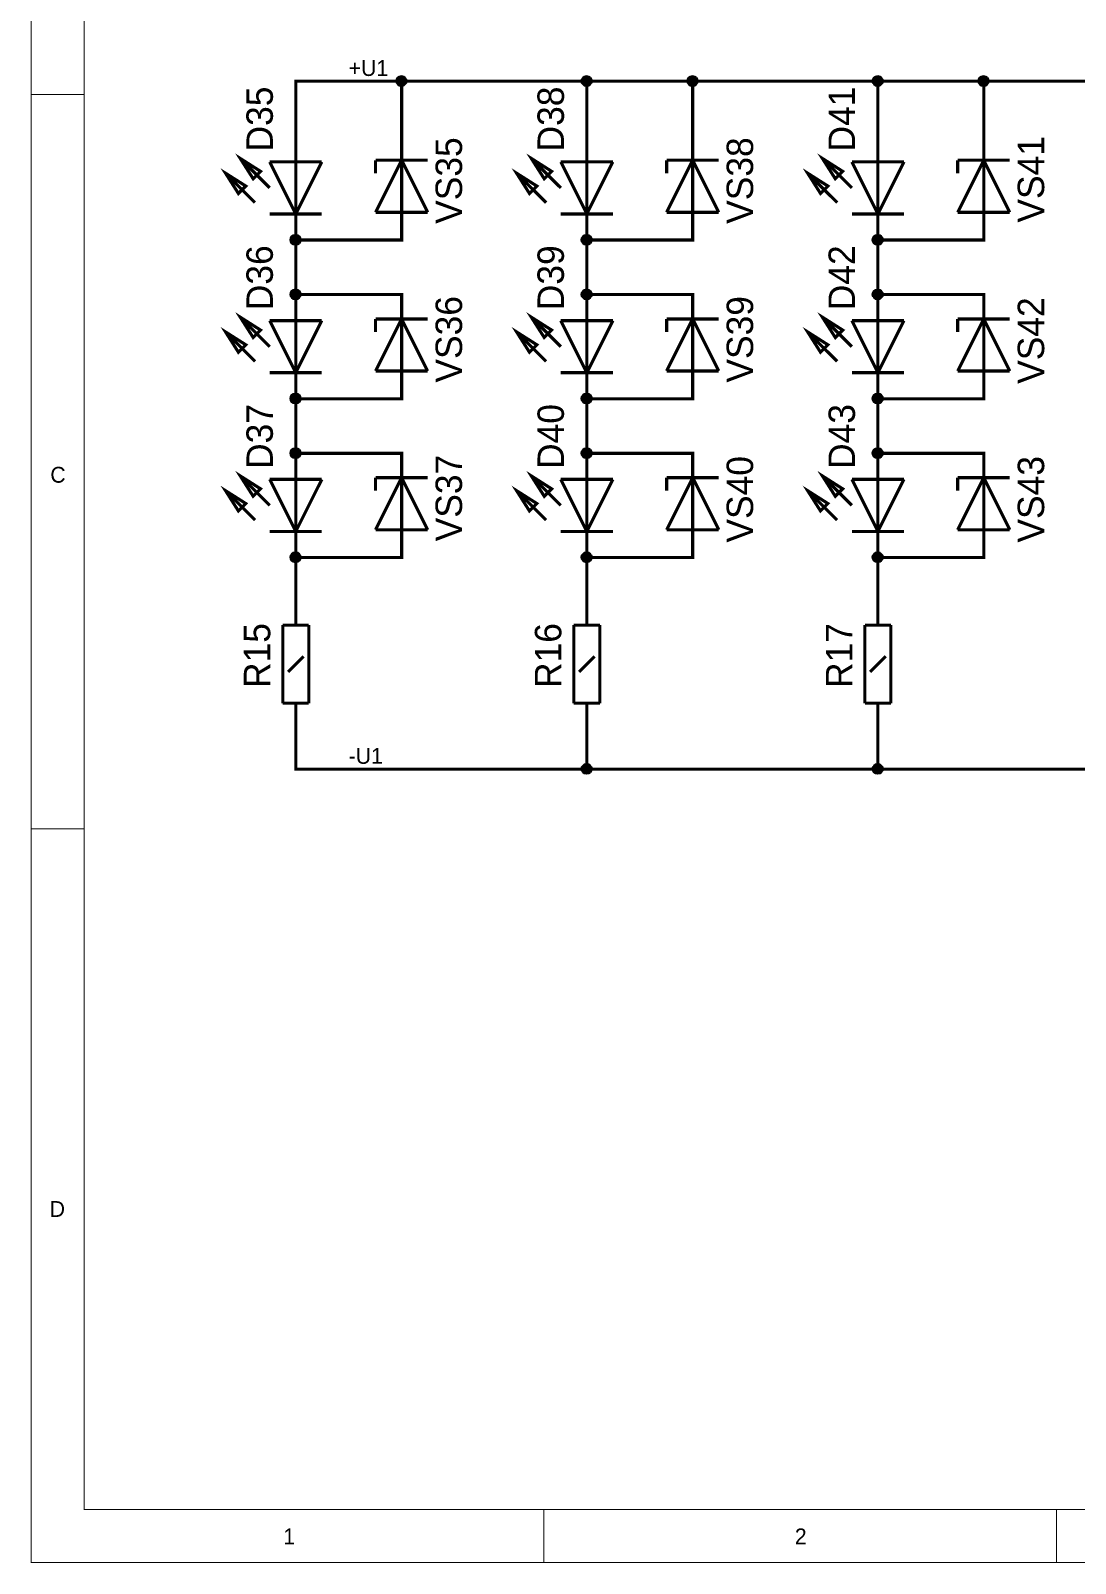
# Model space of a CAD drawing. Header units: millimetres. Extents: x 0 to 437, y 0 to 282.
# Drawn here: x 0 to 100.2, y 0 to 147.1 of the extents above; entities that cross this region are included whole.
import ezdxf

# ---------------------------------------------------------------- set-up
doc = ezdxf.new("R2010")
doc.units = ezdxf.units.MM
doc.layers.add('Sheet', color=255, linetype='Continuous')

msp = doc.modelspace()

# ---------------------------------------------------------------- linework, layer by layer
at = {"layer": 'Sheet'}
for points, const_width in [([(0, 281.94), (393.66, 281.94), (393.66, 0.04), (0, 0.04), (0, 281.94)], 0.0991), ([(5.08, 276.86), (388.58, 276.86), (388.58, 5.12), (5.08, 5.12), (5.08, 276.86)], 0.0991), ([(25.4, 137), (25.4, 142.24), (35.56, 142.24), (35.56, 137.16)], 0.3), ([(35.56, 142.24), (53.34, 142.24), (63.5, 142.24), (81.28, 142.24), (91.44, 142.24), (109.22, 142.24), (119.38, 142.24), (137.16, 142.24), (147.32, 142.24), (165.1, 142.24), (175.26, 142.24), (193.04, 142.24), (203.2, 142.24), (220.98, 142.24), (231.14, 142.24), (248.92, 142.24), (259.08, 142.24), (276.86, 142.24), (287.02, 142.24), (304.8, 142.24), (314.96, 142.24), (332.74, 142.24), (342.9, 142.24), (360.68, 142.24)], 0.3), ([(53.34, 137), (53.34, 142.24)], 0.3), ([(63.5, 142.24), (63.5, 137.16)], 0.3), ([(81.28, 137), (81.28, 142.24)], 0.3), ([(91.44, 142.24), (91.44, 137.16)], 0.3), ([(5.08, 140.97), (0, 140.97)], 0.0991), ([(25.4, 134.5), (25.4, 137)], 0.3), ([(35.56, 134.66), (35.56, 137.16)], 0.3), ([(53.34, 134.5), (53.34, 137)], 0.3), ([(63.5, 134.66), (63.5, 137.16)], 0.3), ([(81.28, 134.5), (81.28, 137)], 0.3), ([(91.44, 134.66), (91.44, 137.16)], 0.3), ([(22.9, 132), (20.07, 134.83)], 0.3), ([(21.31, 132.88), (20.07, 134.83)], 0.3), ([(22.02, 133.59), (20.07, 134.83)], 0.3), ([(22.9, 134.5), (27.9, 134.5)], 0.3), ([(22.9, 134.5), (25.4, 129.5)], 0.3), ([(27.9, 134.5), (25.4, 129.5)], 0.3), ([(25.4, 129.5), (25.4, 134.5)], 0.3), ([(38.06, 134.66), (33.06, 134.66)], 0.3), ([(33.06, 129.66), (35.56, 134.66)], 0.3), ([(33.06, 134.66), (33.06, 133.41)], 0.3), ([(35.56, 129.66), (35.56, 134.66)], 0.3), ([(35.56, 134.66), (38.06, 129.66)], 0.3), ([(50.84, 132), (48.01, 134.83)], 0.3), ([(49.25, 132.88), (48.01, 134.83)], 0.3), ([(49.96, 133.59), (48.01, 134.83)], 0.3), ([(50.84, 134.5), (55.84, 134.5)], 0.3), ([(50.84, 134.5), (53.34, 129.5)], 0.3), ([(55.84, 134.5), (53.34, 129.5)], 0.3), ([(53.34, 129.5), (53.34, 134.5)], 0.3), ([(66, 134.66), (61, 134.66)], 0.3), ([(61, 129.66), (63.5, 134.66)], 0.3), ([(61, 134.66), (61, 133.41)], 0.3), ([(63.5, 129.66), (63.5, 134.66)], 0.3), ([(63.5, 134.66), (66, 129.66)], 0.3), ([(78.78, 132), (75.95, 134.83)], 0.3), ([(77.19, 132.88), (75.95, 134.83)], 0.3), ([(77.9, 133.59), (75.95, 134.83)], 0.3), ([(78.78, 134.5), (83.78, 134.5)], 0.3), ([(78.78, 134.5), (81.28, 129.5)], 0.3), ([(83.78, 134.5), (81.28, 129.5)], 0.3), ([(81.28, 129.5), (81.28, 134.5)], 0.3), ([(93.94, 134.66), (88.94, 134.66)], 0.3), ([(88.94, 129.66), (91.44, 134.66)], 0.3), ([(88.94, 134.66), (88.94, 133.41)], 0.3), ([(91.44, 129.66), (91.44, 134.66)], 0.3), ([(91.44, 134.66), (93.94, 129.66)], 0.3), ([(21.49, 130.59), (18.66, 133.41)], 0.3), ([(20.6, 132.18), (18.66, 133.41)], 0.3), ([(19.89, 131.47), (18.66, 133.41)], 0.3), ([(49.43, 130.59), (46.6, 133.41)], 0.3), ([(48.54, 132.18), (46.6, 133.41)], 0.3), ([(47.83, 131.47), (46.6, 133.41)], 0.3), ([(77.37, 130.59), (74.54, 133.41)], 0.3), ([(76.48, 132.18), (74.54, 133.41)], 0.3), ([(75.77, 131.47), (74.54, 133.41)], 0.3), ([(22.9, 129.5), (27.9, 129.5)], 0.3), ([(25.4, 129.5), (25.4, 127)], 0.3), ([(38.06, 129.66), (33.06, 129.66)], 0.3), ([(35.56, 129.66), (35.56, 127.16)], 0.3), ([(50.84, 129.5), (55.84, 129.5)], 0.3), ([(53.34, 129.5), (53.34, 127)], 0.3), ([(66, 129.66), (61, 129.66)], 0.3), ([(63.5, 129.66), (63.5, 127.16)], 0.3), ([(78.78, 129.5), (83.78, 129.5)], 0.3), ([(81.28, 129.5), (81.28, 127)], 0.3), ([(93.94, 129.66), (88.94, 129.66)], 0.3), ([(91.44, 129.66), (91.44, 127.16)], 0.3), ([(35.56, 121.92), (35.56, 121.76), (25.4, 121.76), (25.4, 127), (35.56, 127), (35.56, 127.16)], 0.3), ([(63.5, 121.92), (63.5, 121.76), (53.34, 121.76), (53.34, 127), (63.5, 127), (63.5, 127.16)], 0.3), ([(91.44, 121.92), (91.44, 121.76), (81.28, 121.76), (81.28, 127), (91.44, 127), (91.44, 127.16)], 0.3), ([(25.4, 119.26), (25.4, 121.76)], 0.3), ([(35.56, 119.42), (35.56, 121.92)], 0.3), ([(53.34, 119.26), (53.34, 121.76)], 0.3), ([(63.5, 119.42), (63.5, 121.92)], 0.3), ([(81.28, 119.26), (81.28, 121.76)], 0.3), ([(91.44, 119.42), (91.44, 121.92)], 0.3), ([(22.9, 116.76), (20.07, 119.59)], 0.3), ([(21.31, 117.64), (20.07, 119.59)], 0.3), ([(22.02, 118.35), (20.07, 119.59)], 0.3), ([(22.9, 119.26), (27.9, 119.26)], 0.3), ([(22.9, 119.26), (25.4, 114.26)], 0.3), ([(27.9, 119.26), (25.4, 114.26)], 0.3), ([(25.4, 114.26), (25.4, 119.26)], 0.3), ([(38.06, 119.42), (33.06, 119.42)], 0.3), ([(33.06, 114.42), (35.56, 119.42)], 0.3), ([(33.06, 119.42), (33.06, 118.17)], 0.3), ([(35.56, 114.42), (35.56, 119.42)], 0.3), ([(35.56, 119.42), (38.06, 114.42)], 0.3), ([(50.84, 116.76), (48.01, 119.59)], 0.3), ([(49.25, 117.64), (48.01, 119.59)], 0.3), ([(49.96, 118.35), (48.01, 119.59)], 0.3), ([(50.84, 119.26), (55.84, 119.26)], 0.3), ([(50.84, 119.26), (53.34, 114.26)], 0.3), ([(55.84, 119.26), (53.34, 114.26)], 0.3), ([(53.34, 114.26), (53.34, 119.26)], 0.3), ([(66, 119.42), (61, 119.42)], 0.3), ([(61, 114.42), (63.5, 119.42)], 0.3), ([(61, 119.42), (61, 118.17)], 0.3), ([(63.5, 114.42), (63.5, 119.42)], 0.3), ([(63.5, 119.42), (66, 114.42)], 0.3), ([(78.78, 116.76), (75.95, 119.59)], 0.3), ([(77.19, 117.64), (75.95, 119.59)], 0.3), ([(77.9, 118.35), (75.95, 119.59)], 0.3), ([(78.78, 119.26), (83.78, 119.26)], 0.3), ([(78.78, 119.26), (81.28, 114.26)], 0.3), ([(83.78, 119.26), (81.28, 114.26)], 0.3), ([(81.28, 114.26), (81.28, 119.26)], 0.3), ([(93.94, 119.42), (88.94, 119.42)], 0.3), ([(88.94, 114.42), (91.44, 119.42)], 0.3), ([(88.94, 119.42), (88.94, 118.17)], 0.3), ([(91.44, 114.42), (91.44, 119.42)], 0.3), ([(91.44, 119.42), (93.94, 114.42)], 0.3), ([(21.49, 115.35), (18.66, 118.17)], 0.3), ([(20.6, 116.94), (18.66, 118.17)], 0.3), ([(19.89, 116.23), (18.66, 118.17)], 0.3), ([(49.43, 115.35), (46.6, 118.17)], 0.3), ([(48.54, 116.94), (46.6, 118.17)], 0.3), ([(47.83, 116.23), (46.6, 118.17)], 0.3), ([(77.37, 115.35), (74.54, 118.17)], 0.3), ([(76.48, 116.94), (74.54, 118.17)], 0.3), ([(75.77, 116.23), (74.54, 118.17)], 0.3), ([(22.9, 114.26), (27.9, 114.26)], 0.3), ([(25.4, 114.26), (25.4, 111.76)], 0.3), ([(38.06, 114.42), (33.06, 114.42)], 0.3), ([(35.56, 114.42), (35.56, 111.92)], 0.3), ([(50.84, 114.26), (55.84, 114.26)], 0.3), ([(53.34, 114.26), (53.34, 111.76)], 0.3), ([(66, 114.42), (61, 114.42)], 0.3), ([(63.5, 114.42), (63.5, 111.92)], 0.3), ([(78.78, 114.26), (83.78, 114.26)], 0.3), ([(81.28, 114.26), (81.28, 111.76)], 0.3), ([(93.94, 114.42), (88.94, 114.42)], 0.3), ([(91.44, 114.42), (91.44, 111.92)], 0.3), ([(35.56, 106.68), (35.56, 106.52), (25.4, 106.52), (25.4, 111.76), (35.56, 111.76), (35.56, 111.92)], 0.3), ([(63.5, 106.68), (63.5, 106.52), (53.34, 106.52), (53.34, 111.76), (63.5, 111.76), (63.5, 111.92)], 0.3), ([(91.44, 106.68), (91.44, 106.52), (81.28, 106.52), (81.28, 111.76), (91.44, 111.76), (91.44, 111.92)], 0.3), ([(25.4, 104.02), (25.4, 106.52)], 0.3), ([(35.56, 104.18), (35.56, 106.68)], 0.3), ([(53.34, 104.02), (53.34, 106.52)], 0.3), ([(63.5, 104.18), (63.5, 106.68)], 0.3), ([(81.28, 104.02), (81.28, 106.52)], 0.3), ([(91.44, 104.18), (91.44, 106.68)], 0.3), ([(22.9, 101.52), (20.07, 104.35)], 0.3), ([(21.31, 102.4), (20.07, 104.35)], 0.3), ([(22.02, 103.11), (20.07, 104.35)], 0.3), ([(50.84, 101.52), (48.01, 104.35)], 0.3), ([(49.25, 102.4), (48.01, 104.35)], 0.3), ([(49.96, 103.11), (48.01, 104.35)], 0.3), ([(78.78, 101.52), (75.95, 104.35)], 0.3), ([(77.19, 102.4), (75.95, 104.35)], 0.3), ([(77.9, 103.11), (75.95, 104.35)], 0.3), ([(21.49, 100.11), (18.66, 102.93)], 0.3), ([(20.6, 101.7), (18.66, 102.93)], 0.3), ([(19.89, 100.99), (18.66, 102.93)], 0.3), ([(22.9, 104.02), (27.9, 104.02)], 0.3), ([(22.9, 104.02), (25.4, 99.02)], 0.3), ([(27.9, 104.02), (25.4, 99.02)], 0.3), ([(25.4, 99.02), (25.4, 104.02)], 0.3), ([(38.06, 104.18), (33.06, 104.18)], 0.3), ([(33.06, 99.18), (35.56, 104.18)], 0.3), ([(33.06, 104.18), (33.06, 102.93)], 0.3), ([(35.56, 99.18), (35.56, 104.18)], 0.3), ([(35.56, 104.18), (38.06, 99.18)], 0.3), ([(49.43, 100.11), (46.6, 102.93)], 0.3), ([(48.54, 101.7), (46.6, 102.93)], 0.3), ([(47.83, 100.99), (46.6, 102.93)], 0.3), ([(50.84, 104.02), (55.84, 104.02)], 0.3), ([(50.84, 104.02), (53.34, 99.02)], 0.3), ([(55.84, 104.02), (53.34, 99.02)], 0.3), ([(53.34, 99.02), (53.34, 104.02)], 0.3), ([(66, 104.18), (61, 104.18)], 0.3), ([(61, 99.18), (63.5, 104.18)], 0.3), ([(61, 104.18), (61, 102.93)], 0.3), ([(63.5, 99.18), (63.5, 104.18)], 0.3), ([(63.5, 104.18), (66, 99.18)], 0.3), ([(77.37, 100.11), (74.54, 102.93)], 0.3), ([(76.48, 101.7), (74.54, 102.93)], 0.3), ([(75.77, 100.99), (74.54, 102.93)], 0.3), ([(78.78, 104.02), (83.78, 104.02)], 0.3), ([(78.78, 104.02), (81.28, 99.02)], 0.3), ([(83.78, 104.02), (81.28, 99.02)], 0.3), ([(81.28, 99.02), (81.28, 104.02)], 0.3), ([(93.94, 104.18), (88.94, 104.18)], 0.3), ([(88.94, 99.18), (91.44, 104.18)], 0.3), ([(88.94, 104.18), (88.94, 102.93)], 0.3), ([(91.44, 99.18), (91.44, 104.18)], 0.3), ([(91.44, 104.18), (93.94, 99.18)], 0.3), ([(22.9, 99.02), (27.9, 99.02)], 0.3), ([(25.4, 99.02), (25.4, 96.52)], 0.3), ([(38.06, 99.18), (33.06, 99.18)], 0.3), ([(35.56, 99.18), (35.56, 96.68)], 0.3), ([(50.84, 99.02), (55.84, 99.02)], 0.3), ([(53.34, 99.02), (53.34, 96.52)], 0.3), ([(66, 99.18), (61, 99.18)], 0.3), ([(63.5, 99.18), (63.5, 96.68)], 0.3), ([(78.78, 99.02), (83.78, 99.02)], 0.3), ([(81.28, 99.02), (81.28, 96.52)], 0.3), ([(93.94, 99.18), (88.94, 99.18)], 0.3), ([(91.44, 99.18), (91.44, 96.68)], 0.3), ([(35.56, 96.68), (35.56, 96.52), (25.4, 96.52), (25.4, 91.28)], 0.3), ([(63.5, 96.68), (63.5, 96.52), (53.34, 96.52), (53.34, 91.28)], 0.3), ([(91.44, 96.68), (91.44, 96.52), (81.28, 96.52), (81.28, 91.28)], 0.3), ([(25.4, 90.03), (25.4, 91.28)], 0.3), ([(53.34, 90.03), (53.34, 91.28)], 0.3), ([(81.28, 90.03), (81.28, 91.28)], 0.3), ([(24.15, 82.53), (24.15, 90.03)], 0.3), ([(24.15, 90.03), (26.65, 90.03)], 0.3), ([(26.65, 90.03), (26.65, 82.53)], 0.3), ([(52.09, 82.53), (52.09, 90.03)], 0.3), ([(52.09, 90.03), (54.59, 90.03)], 0.3), ([(54.59, 90.03), (54.59, 82.53)], 0.3), ([(80.03, 82.53), (80.03, 90.03)], 0.3), ([(80.03, 90.03), (82.53, 90.03)], 0.3), ([(82.53, 90.03), (82.53, 82.53)], 0.3), ([(24.65, 85.53), (26.15, 87.03)], 0.3), ([(52.59, 85.53), (54.09, 87.03)], 0.3), ([(80.53, 85.53), (82.03, 87.03)], 0.3), ([(26.65, 82.53), (24.15, 82.53)], 0.3), ([(25.4, 82.53), (25.4, 81.28)], 0.3), ([(54.59, 82.53), (52.09, 82.53)], 0.3), ([(53.34, 82.53), (53.34, 81.28)], 0.3), ([(82.53, 82.53), (80.03, 82.53)], 0.3), ([(81.28, 82.53), (81.28, 81.28)], 0.3), ([(25.4, 81.28), (25.4, 76.2), (53.34, 76.2), (81.28, 76.2), (109.22, 76.2), (137.16, 76.2), (165.1, 76.2), (193.04, 76.2), (220.98, 76.2), (248.92, 76.2), (276.86, 76.2), (304.8, 76.2), (332.74, 76.2), (360.68, 76.2), (360.68, 81.28)], 0.3), ([(53.34, 81.28), (53.34, 76.2)], 0.3), ([(81.28, 81.28), (81.28, 76.2)], 0.3), ([(5.08, 70.48), (0, 70.48)], 0.0991), ([(49.21, 5.08), (49.21, 0)], 0.0991), ([(98.42, 5.08), (98.42, 0)], 0.0991)]:
    msp.add_lwpolyline(points, dxfattribs=dict(at, const_width=const_width))
at = {"layer": 'Sheet', "const_width": 0.508}
for points in [[(35.31, 142.24, 1), (35.81, 142.24, 1)], [(53.09, 142.24, 1), (53.59, 142.24, 1)], [(63.25, 142.24, 1), (63.75, 142.24, 1)], [(81.03, 142.24, 1), (81.53, 142.24, 1)], [(91.19, 142.24, 1), (91.69, 142.24, 1)], [(25.15, 127, 1), (25.65, 127, 1)], [(53.09, 127, 1), (53.59, 127, 1)], [(81.03, 127, 1), (81.53, 127, 1)], [(25.15, 121.76, 1), (25.65, 121.76, 1)], [(53.09, 121.76, 1), (53.59, 121.76, 1)], [(81.03, 121.76, 1), (81.53, 121.76, 1)], [(25.15, 111.76, 1), (25.65, 111.76, 1)], [(53.09, 111.76, 1), (53.59, 111.76, 1)], [(81.03, 111.76, 1), (81.53, 111.76, 1)], [(25.15, 106.52, 1), (25.65, 106.52, 1)], [(53.09, 106.52, 1), (53.59, 106.52, 1)], [(81.03, 106.52, 1), (81.53, 106.52, 1)], [(25.15, 96.52, 1), (25.65, 96.52, 1)], [(53.09, 96.52, 1), (53.59, 96.52, 1)], [(81.03, 96.52, 1), (81.53, 96.52, 1)], [(53.09, 76.2, 1), (53.59, 76.2, 1)], [(81.03, 76.2, 1), (81.53, 76.2, 1)]]:
    msp.add_lwpolyline(points, format="xyb", close=True, dxfattribs=at)
at = {"layer": 'Sheet', "const_width": 0.3}
for points in [[(22.02, 133.59), (21.31, 132.88), (20.07, 134.83), (22.02, 133.59)], [(20.07, 134.83), (21.31, 132.88), (22.02, 133.59), (20.07, 134.83)], [(49.96, 133.59), (49.25, 132.88), (48.01, 134.83), (49.96, 133.59)], [(48.01, 134.83), (49.25, 132.88), (49.96, 133.59), (48.01, 134.83)], [(77.9, 133.59), (77.19, 132.88), (75.95, 134.83), (77.9, 133.59)], [(75.95, 134.83), (77.19, 132.88), (77.9, 133.59), (75.95, 134.83)], [(20.6, 132.18), (19.89, 131.47), (18.66, 133.41), (20.6, 132.18)], [(18.66, 133.41), (19.89, 131.47), (20.6, 132.18), (18.66, 133.41)], [(48.54, 132.18), (47.83, 131.47), (46.6, 133.41), (48.54, 132.18)], [(46.6, 133.41), (47.83, 131.47), (48.54, 132.18), (46.6, 133.41)], [(76.48, 132.18), (75.77, 131.47), (74.54, 133.41), (76.48, 132.18)], [(74.54, 133.41), (75.77, 131.47), (76.48, 132.18), (74.54, 133.41)], [(22.02, 118.35), (21.31, 117.64), (20.07, 119.59), (22.02, 118.35)], [(20.07, 119.59), (21.31, 117.64), (22.02, 118.35), (20.07, 119.59)], [(49.96, 118.35), (49.25, 117.64), (48.01, 119.59), (49.96, 118.35)], [(48.01, 119.59), (49.25, 117.64), (49.96, 118.35), (48.01, 119.59)], [(77.9, 118.35), (77.19, 117.64), (75.95, 119.59), (77.9, 118.35)], [(75.95, 119.59), (77.19, 117.64), (77.9, 118.35), (75.95, 119.59)], [(20.6, 116.94), (19.89, 116.23), (18.66, 118.17), (20.6, 116.94)], [(18.66, 118.17), (19.89, 116.23), (20.6, 116.94), (18.66, 118.17)], [(48.54, 116.94), (47.83, 116.23), (46.6, 118.17), (48.54, 116.94)], [(46.6, 118.17), (47.83, 116.23), (48.54, 116.94), (46.6, 118.17)], [(76.48, 116.94), (75.77, 116.23), (74.54, 118.17), (76.48, 116.94)], [(74.54, 118.17), (75.77, 116.23), (76.48, 116.94), (74.54, 118.17)], [(22.02, 103.11), (21.31, 102.4), (20.07, 104.35), (22.02, 103.11)], [(20.07, 104.35), (21.31, 102.4), (22.02, 103.11), (20.07, 104.35)], [(49.96, 103.11), (49.25, 102.4), (48.01, 104.35), (49.96, 103.11)], [(48.01, 104.35), (49.25, 102.4), (49.96, 103.11), (48.01, 104.35)], [(77.9, 103.11), (77.19, 102.4), (75.95, 104.35), (77.9, 103.11)], [(75.95, 104.35), (77.19, 102.4), (77.9, 103.11), (75.95, 104.35)], [(20.6, 101.7), (19.89, 100.99), (18.66, 102.93), (20.6, 101.7)], [(18.66, 102.93), (19.89, 100.99), (20.6, 101.7), (18.66, 102.93)], [(48.54, 101.7), (47.83, 100.99), (46.6, 102.93), (48.54, 101.7)], [(46.6, 102.93), (47.83, 100.99), (48.54, 101.7), (46.6, 102.93)], [(76.48, 101.7), (75.77, 100.99), (74.54, 102.93), (76.48, 101.7)], [(74.54, 102.93), (75.77, 100.99), (76.48, 101.7), (74.54, 102.93)]]:
    msp.add_lwpolyline(points, close=True, dxfattribs=at)
at = {"layer": 'Sheet'}
for centre, ratio in [((35.54, 142.26), 0.999927), ((35.54, 142.26), 0.999927), ((35.54, 142.26), 0.999927), ((35.54, 142.26), 0.999927), ((53.32, 142.26), 0.999922), ((53.32, 142.26), 0.999922), ((53.32, 142.26), 0.999922), ((53.32, 142.26), 0.999922), ((63.48, 142.26), 0.999927), ((63.48, 142.26), 0.999927), ((63.48, 142.26), 0.999927), ((63.48, 142.26), 0.999927), ((81.26, 142.26), 0.999927), ((81.26, 142.26), 0.999927), ((81.26, 142.26), 0.999927), ((81.26, 142.26), 0.999927), ((91.42, 142.26), 0.999927), ((91.42, 142.26), 0.999927), ((91.42, 142.26), 0.999927), ((91.42, 142.26), 0.999927), ((25.38, 127.02), 0.999927), ((25.38, 127.02), 0.999927), ((25.38, 127.02), 0.999927), ((25.38, 127.02), 0.999927), ((25.38, 127.02), 0.999927), ((53.32, 127.02), 0.999922), ((53.32, 127.02), 0.999922), ((53.32, 127.02), 0.999922), ((53.32, 127.02), 0.999922), ((53.32, 127.02), 0.999922), ((81.26, 127.02), 0.999927), ((81.26, 127.02), 0.999927), ((81.26, 127.02), 0.999927), ((81.26, 127.02), 0.999927), ((81.26, 127.02), 0.999927), ((25.38, 121.78), 0.999917), ((25.38, 121.78), 0.999917), ((25.38, 121.78), 0.999917), ((25.38, 121.78), 0.999917), ((25.38, 121.78), 0.999917), ((53.32, 121.78), 0.999911), ((53.32, 121.78), 0.999911), ((53.32, 121.78), 0.999911), ((53.32, 121.78), 0.999911), ((53.32, 121.78), 0.999911), ((81.26, 121.78), 0.999917), ((81.26, 121.78), 0.999917), ((81.26, 121.78), 0.999917), ((81.26, 121.78), 0.999917), ((81.26, 121.78), 0.999917), ((25.38, 111.78), 0.999927), ((25.38, 111.78), 0.999927), ((25.38, 111.78), 0.999927), ((25.38, 111.78), 0.999927), ((25.38, 111.78), 0.999927), ((53.32, 111.78), 0.999922), ((53.32, 111.78), 0.999922), ((53.32, 111.78), 0.999922), ((53.32, 111.78), 0.999922), ((53.32, 111.78), 0.999922), ((81.26, 111.78), 0.999927), ((81.26, 111.78), 0.999927), ((81.26, 111.78), 0.999927), ((81.26, 111.78), 0.999927), ((81.26, 111.78), 0.999927), ((25.38, 106.54), 0.999917), ((25.38, 106.54), 0.999917), ((25.38, 106.54), 0.999917), ((25.38, 106.54), 0.999917), ((25.38, 106.54), 0.999917), ((53.32, 106.54), 0.999911), ((53.32, 106.54), 0.999911), ((53.32, 106.54), 0.999911), ((53.32, 106.54), 0.999911), ((53.32, 106.54), 0.999911), ((81.26, 106.54), 0.999917), ((81.26, 106.54), 0.999917), ((81.26, 106.54), 0.999917), ((81.26, 106.54), 0.999917), ((81.26, 106.54), 0.999917), ((25.38, 96.54), 0.999917), ((25.38, 96.54), 0.999917), ((25.38, 96.54), 0.999917), ((25.38, 96.54), 0.999917), ((25.38, 96.54), 0.999917), ((53.32, 96.54), 0.999911), ((53.32, 96.54), 0.999911), ((53.32, 96.54), 0.999911), ((53.32, 96.54), 0.999911), ((53.32, 96.54), 0.999911), ((81.26, 96.54), 0.999917), ((81.26, 96.54), 0.999917), ((81.26, 96.54), 0.999917), ((81.26, 96.54), 0.999917), ((81.26, 96.54), 0.999917), ((53.32, 76.22), 0.999932), ((53.32, 76.22), 0.999932), ((53.32, 76.22), 0.999932), ((53.32, 76.22), 0.999932), ((81.26, 76.22), 0.999937), ((81.26, 76.22), 0.999937), ((81.26, 76.22), 0.999937), ((81.26, 76.22), 0.999937)]:
    msp.add_ellipse(centre, major_axis=(0, 0.487), ratio=ratio, dxfattribs=at)

# ---------------------------------------------------------------- texts
for s, height, p in [('+U1', 1.524, (30.48, 142.75)), ('C', 1.52, (1.84, 103.7)), ('-U1', 1.524, (30.48, 76.71)), ('D', 1.52, (1.78, 33.21)), ('1', 1.52, (24.2, 1.78)), ('2', 1.52, (73.31, 1.78))]:
    msp.add_text(s, height=height, dxfattribs=at).set_placement(p)
for s, p in [('D35', (23.2, 135.5)), ('D38', (51.14, 135.5)), ('D41', (79.08, 135.5)), ('VS35', (41.36, 128.55)), ('VS38', (69.3, 128.55)), ('VS41', (97.24, 128.67)), ('D36', (23.2, 120.26)), ('D39', (51.14, 120.26)), ('D42', (79.08, 120.26)), ('VS36', (41.36, 113.31)), ('VS39', (69.3, 113.31)), ('VS42', (97.24, 113.19)), ('D37', (23.2, 105.02)), ('D40', (51.14, 105.02)), ('D43', (79.08, 105.02)), ('VS37', (41.36, 98.07)), ('VS40', (69.3, 97.95)), ('VS43', (97.24, 97.95)), ('R15', (22.95, 83.99)), ('R16', (50.89, 83.99)), ('R17', (78.83, 83.99))]:
    msp.add_text(s, height=2.54, rotation=90, dxfattribs=at).set_placement(p)

doc.saveas('drawing.dxf')
